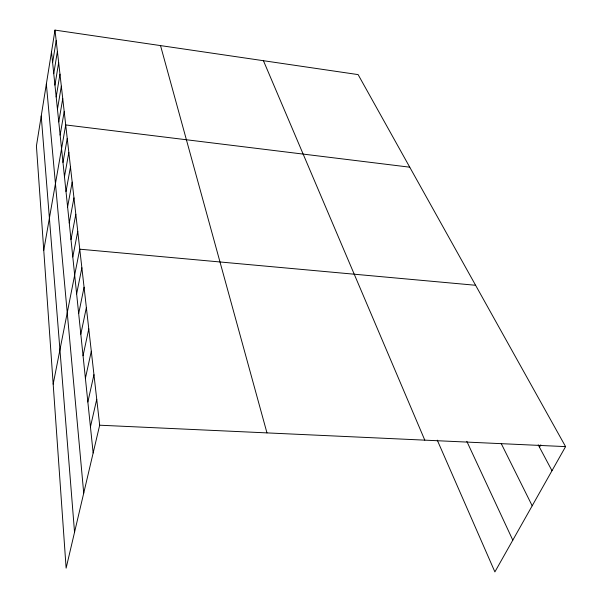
<?xml version="1.0" encoding="UTF-8"?>
<svg xmlns="http://www.w3.org/2000/svg" width="602" height="602" viewBox="0 0 602 602"><rect width="100%" height="100%" fill="white"/><g stroke="black" fill="none" stroke-linecap="round" stroke-linejoin="round"><path stroke-width="0.9" d="M54.993 30.1L36.421 146.008L66.122 568.13L99.669 425.208L54.993 30.1L358.115 74.603L565.579 446.616L494.889 571.9L437.278 440.16M52.615 62.608L56.182 40.567M53.759 73.67L57.401 51.388M54.948 85.108L58.665 62.585M56.174 96.945L59.982 74.174M57.453 109.195L61.336 86.184M58.77 121.89L62.743 98.63M60.132 135.051L64.203 111.536M43.758 250.342L65.716 124.93L409.744 167.183M62.984 162.457L67.243 138.422M64.467 176.725L68.824 152.434M66.002 191.534L70.472 166.995M67.597 206.93L72.18 182.128M69.26 222.936L73.963 197.87M70.991 239.588L75.814 214.274M72.797 256.941L77.748 231.356M53.172 384.121L79.765 249.183L475.603 285.273M76.635 293.889L81.872 267.792M78.681 313.597L84.069 287.244M80.819 334.193L86.364 307.592M83.053 355.744L88.78 328.895M85.401 378.319L91.301 351.229M87.862 401.986L93.95 374.67M90.443 426.841L96.734 399.292M539.49 447.233L540.799 444.84M99.669 425.208L565.579 446.616M538.211 444.833L551.989 470.711M501.255 443.606L532.191 505.793M466.821 441.349L512.799 540.16M263.435 60.697L424.801 440.152M160.523 45.594L266.972 432.898M51.501 51.907L93.152 452.96M46.346 84.069L83.723 493.143M41.222 116.043L74.543 532.243"/></g></svg>
